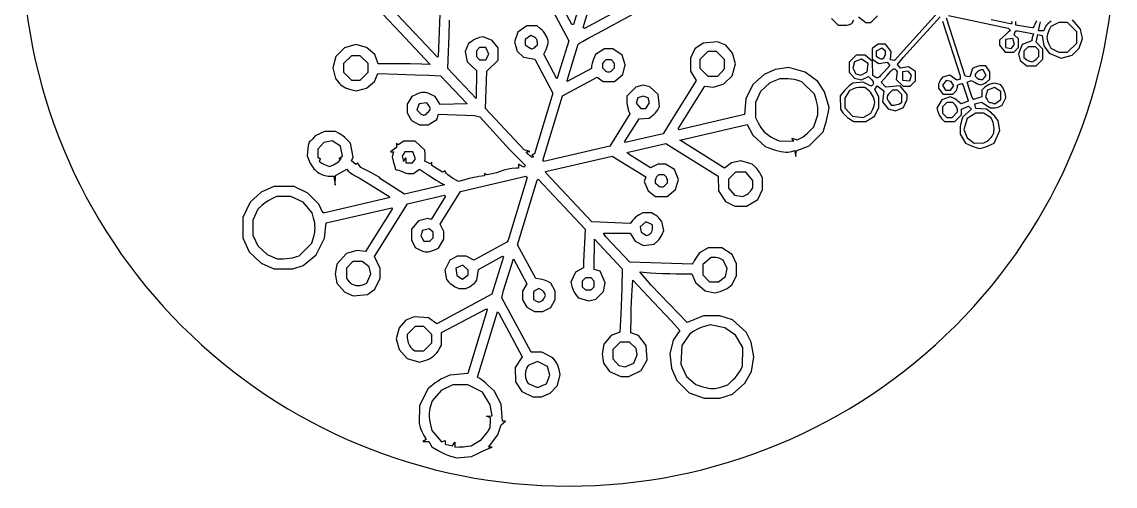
# Model space of a CAD drawing. Extents: x 0.12 to 3.38, y 0.25 to 4.33.
# Drawn here: x 0.125 to 3.375, y 0.254 to 1.636 of the extents above; entities that cross this region are included whole.
import ezdxf

# ---------------------------------------------------------------- set-up
doc = ezdxf.new("R2010")
doc.units = 0
doc.layers.add('LAYER_1', color=18, linetype='CONTINUOUS')

msp = doc.modelspace()

# ---------------------------------------------------------------- linework, layer by layer
at = {"layer": 'LAYER_1'}
msp.add_lwpolyline([(1.75, 3.5043, 0.414214), (0.125, 1.8793, 0.414214), (1.75, 0.2543, 0.414214), (3.375, 1.8793, 0.414214)], format="xyb", close=True, dxfattribs=at)
for points in [[(1.8199, 1.8109), (1.7647, 1.6276), (1.7597, 1.6276), (1.6894, 1.7596)], [(1.9282, 1.686), (1.7972, 1.6155), (1.7939, 1.6188), (1.8433, 1.7827)], [(1.6636, 1.7435), (1.7505, 1.5794), (1.7168, 1.4684), (1.7153, 1.4665), (1.6766, 1.5399), (1.6832, 1.5536), (1.6858, 1.5596), (1.6878, 1.5658), (1.6893, 1.5713), (1.6898, 1.5755), (1.6893, 1.5802), (1.688, 1.5854), (1.6859, 1.5907), (1.6831, 1.5961), (1.6797, 1.6015), (1.6759, 1.6065), (1.6717, 1.6111), (1.6672, 1.6151), (1.6565, 1.6235), (1.6265, 1.6235), (1.5991, 1.6051), (1.5895, 1.5759), (1.5971, 1.5484), (1.616, 1.5307), (1.6499, 1.5248), (1.7031, 1.4239), (1.6485, 1.2429), (1.6414, 1.2402), (1.6459, 1.2328), (1.6423, 1.2328), (1.6403, 1.2334), (1.6376, 1.2352), (1.6345, 1.2377), (1.6314, 1.2408), (1.6241, 1.2489), (1.6354, 1.2497), (1.6187, 1.2549), (1.5035, 1.378), (1.5071, 1.4886), (1.5407, 1.5219), (1.5407, 1.558), (1.5233, 1.5802), (1.4963, 1.5914), (1.4853, 1.5888), (1.4802, 1.5872), (1.4744, 1.5847), (1.4687, 1.5818), (1.4637, 1.5787), (1.4532, 1.5714), (1.4431, 1.5471), (1.4488, 1.5171), (1.4763, 1.4911), (1.4759, 1.408), (1.3912, 1.4966), (1.3934, 1.547), (1.3953, 1.5952), (1.3965, 1.6403)], [(1.1989, 1.6576), (1.2488, 1.6054), (1.3387, 1.5087), (1.3128, 1.5097), (1.2794, 1.5105), (1.2354, 1.5107), (1.1838, 1.5107), (1.1738, 1.5385), (1.1496, 1.5589), (1.1178, 1.5684), (1.0839, 1.5583), (1.0581, 1.5324), (1.049, 1.4987), (1.0574, 1.4675), (1.0657, 1.4569), (1.0695, 1.4524), (1.0734, 1.4486), (1.0776, 1.4452), (1.0821, 1.4423), (1.087, 1.4397), (1.0926, 1.4375), (1.0987, 1.4355), (1.1056, 1.4337), (1.1198, 1.4305), (1.1496, 1.4384), (1.1731, 1.4582), (1.1831, 1.4823), (1.2421, 1.4803), (1.2938, 1.4784), (1.3353, 1.4767), (1.3695, 1.4751), (1.4485, 1.3919), (1.3681, 1.3896), (1.3538, 1.4139), (1.3409, 1.42), (1.335, 1.4226), (1.3295, 1.4244), (1.3243, 1.4255), (1.3192, 1.4258), (1.3141, 1.4255), (1.3088, 1.4244), (1.3033, 1.4226), (1.2974, 1.42), (1.2846, 1.4139), (1.2708, 1.3907), (1.2708, 1.3653), (1.2831, 1.3417), (1.3067, 1.3295), (1.3333, 1.3295), (1.3587, 1.345), (1.3637, 1.3608), (1.4702, 1.3572), (1.4863, 1.3532), (1.575, 1.2558), (1.6224, 1.2084), (1.6169, 1.2029), (1.6012, 1.2127), (1.6012, 1.2006), (1.5941, 1.2001), (1.5811, 1.199), (1.5702, 1.1974), (1.5615, 1.1954), (1.5579, 1.1943), (1.5549, 1.193), (1.5502, 1.1912), (1.5435, 1.189), (1.5356, 1.1867), (1.5274, 1.1847), (1.5081, 1.1802), (1.5004, 1.1849), (1.5004, 1.1772), (1.4833, 1.1752), (1.475, 1.1739), (1.4649, 1.1719), (1.4543, 1.1694), (1.4446, 1.1668), (1.423, 1.1605), (1.405, 1.171), (1.3978, 1.1756), (1.3916, 1.1801), (1.3871, 1.1841), (1.3856, 1.1857), (1.3849, 1.187), (1.3828, 1.1925), (1.3759, 1.1882), (1.3433, 1.2087), (1.3433, 1.218), (1.3383, 1.2129), (1.3229, 1.2211), (1.3235, 1.226), (1.3238, 1.2328), (1.3237, 1.2424), (1.3232, 1.254), (1.2944, 1.2811), (1.2605, 1.2811), (1.2437, 1.2693), (1.2386, 1.2744), (1.2386, 1.2614), (1.2207, 1.2489), (1.2298, 1.2489), (1.2259, 1.234), (1.2302, 1.2173), (1.2333, 1.2049), (1.2346, 1.1986), (1.2351, 1.1977), (1.2367, 1.1967), (1.239, 1.1958), (1.2418, 1.1951), (1.2453, 1.1942), (1.2494, 1.1928), (1.2537, 1.191), (1.2576, 1.1891), (1.2619, 1.1873), (1.2671, 1.1858), (1.2726, 1.1848), (1.2777, 1.1845), (1.2892, 1.1845), (1.307, 1.1969), (1.3342, 1.1792), (1.3564, 1.1651), (1.3654, 1.1597), (1.3715, 1.1562), (1.3815, 1.1509), (1.2629, 1.1233), (1.1908, 1.1687), (1.1895, 1.1715), (1.1887, 1.1724), (1.1869, 1.1738), (1.1805, 1.1777), (1.1714, 1.1828), (1.1606, 1.1885), (1.133, 1.2026), (1.1231, 1.2166), (1.1179, 1.2115), (1.1053, 1.222), (1.1095, 1.2329), (1.1015, 1.2748), (1.0905, 1.2864), (1.0854, 1.2913), (1.0795, 1.2962), (1.0737, 1.3005), (1.0686, 1.3036), (1.0577, 1.3093), (1.0243, 1.3093), (0.9967, 1.2962), (0.9893, 1.2868), (0.9862, 1.2833), (0.9835, 1.2807), (0.9812, 1.2793), (0.9804, 1.2792), (0.9799, 1.2794), (0.9794, 1.2793), (0.9789, 1.2784), (0.9777, 1.2742), (0.9765, 1.2675), (0.9753, 1.259), (0.9727, 1.2368), (0.9789, 1.2217), (0.9813, 1.2166), (0.9839, 1.2118), (0.9867, 1.2072), (0.9898, 1.2029), (0.9931, 1.1988), (0.9967, 1.1951), (1.0004, 1.1917), (1.0043, 1.1886), (1.0084, 1.1858), (1.0127, 1.1834), (1.0171, 1.1813), (1.0216, 1.1795), (1.0263, 1.1782), (1.031, 1.1772), (1.0359, 1.1766), (1.0408, 1.1764), (1.0528, 1.1764), (1.056, 1.1502), (1.0574, 1.1784), (1.0914, 1.1969), (1.0955, 1.1917), (1.0982, 1.1891), (1.1026, 1.1858), (1.1079, 1.1822), (1.1137, 1.1788), (1.1278, 1.1712), (1.2187, 1.1149), (1.2162, 1.1123), (1.0261, 1.0676), (1.0226, 1.0676), (1.0217, 1.0679), (1.0207, 1.0686), (1.0184, 1.0714), (1.0158, 1.0755), (1.0133, 1.0805), (1.0076, 1.0934), (0.9747, 1.1262), (0.9345, 1.1457), (0.874, 1.1458), (0.8368, 1.129), (0.8038, 1.0991), (0.7814, 1.0535), (0.7816, 0.9931), (0.8004, 0.951), (0.8364, 0.9179), (0.874, 0.901), (0.9304, 0.9006), (0.9608, 0.9112), (1, 0.9422), (1.0248, 0.9917), (1.03, 1.0377), (1.2245, 1.0828), (1.2268, 1.0807), (1.147, 0.9528), (1.1211, 0.955), (1.0904, 0.9467), (1.0618, 0.915), (1.0564, 0.8864), (1.0618, 0.858), (1.0855, 0.831), (1.1097, 0.8209), (1.1526, 0.8245), (1.174, 0.84), (1.1903, 0.8728), (1.1903, 0.9023), (1.1733, 0.9373), (1.271, 1.0938), (1.3813, 1.1196), (1.3843, 1.1166), (1.3419, 1.0472), (1.3319, 1.051), (1.3036, 1.0432), (1.2829, 1.0187), (1.2829, 0.9867), (1.2946, 0.964), (1.3085, 0.9574), (1.3144, 0.9547), (1.3196, 0.9528), (1.3243, 0.9516), (1.3287, 0.9512), (1.3332, 0.9515), (1.3379, 0.9525), (1.3433, 0.9542), (1.3494, 0.9566), (1.3633, 0.9624), (1.3796, 0.9891), (1.3796, 1.0116), (1.3685, 1.0334), (1.429, 1.1309), (1.6229, 1.1761), (1.6268, 1.1722), (1.5711, 0.9866), (1.5669, 0.9802), (1.4688, 0.9268), (1.4461, 0.9387), (1.4195, 0.9387), (1.3968, 0.927), (1.3827, 0.8974), (1.3873, 0.8692), (1.3945, 0.8613), (1.3982, 0.8577), (1.4028, 0.854), (1.4078, 0.8505), (1.4126, 0.8477), (1.4235, 0.842), (1.4444, 0.842), (1.4556, 0.8478), (1.4604, 0.8506), (1.4651, 0.8539), (1.4693, 0.8572), (1.4723, 0.8603), (1.4778, 0.8669), (1.4823, 0.8993), (1.554, 0.9388), (1.5563, 0.9366), (1.5223, 0.8254), (1.3583, 0.7376), (1.334, 0.7549), (1.291, 0.7584), (1.2666, 0.7484), (1.2469, 0.7249), (1.2373, 0.693), (1.247, 0.6606), (1.2707, 0.6337), (1.3075, 0.6234), (1.3228, 0.628), (1.3299, 0.6304), (1.3366, 0.6335), (1.3429, 0.637), (1.3486, 0.6411), (1.3539, 0.6456), (1.3585, 0.6506), (1.3626, 0.6559), (1.366, 0.6617), (1.3723, 0.6739), (1.3722, 0.7111), (1.5058, 0.7816), (1.5082, 0.7792), (1.4512, 0.5894), (1.3968, 0.5848), (1.379, 0.5764), (1.3709, 0.5722), (1.3621, 0.5669), (1.3536, 0.5613), (1.3464, 0.5559), (1.3316, 0.5437), (1.307, 0.4936), (1.3058, 0.4412), (1.3091, 0.4291), (1.311, 0.4235), (1.3136, 0.4171), (1.3166, 0.4107), (1.3197, 0.4051), (1.327, 0.3932), (1.3172, 0.387), (1.335, 0.3868), (1.3435, 0.371), (1.3623, 0.36), (1.371, 0.3553), (1.3809, 0.3507), (1.3908, 0.3467), (1.3995, 0.3438), (1.4179, 0.3386), (1.4615, 0.3428), (1.48, 0.3517), (1.4966, 0.3594), (1.5105, 0.3654), (1.5226, 0.3703), (1.5126, 0.3707), (1.54, 0.4066), (1.5497, 0.4372), (1.5624, 0.4473), (1.5539, 0.4473), (1.5499, 0.4978), (1.5294, 0.5382), (1.5116, 0.5542), (1.5042, 0.5607), (1.497, 0.5667), (1.4908, 0.5714), (1.4866, 0.5743), (1.4794, 0.5784), (1.5385, 0.7732), (1.5425, 0.7691), (1.612, 0.6386), (1.5914, 0.6074), (1.592, 0.5642), (1.6112, 0.5358), (1.644, 0.5198), (1.6699, 0.5198), (1.6958, 0.5309), (1.7173, 0.554), (1.7257, 0.5862), (1.7224, 0.6009), (1.7205, 0.6074), (1.7178, 0.6143), (1.7147, 0.6208), (1.7114, 0.626), (1.7039, 0.6365), (1.6711, 0.6527), (1.6394, 0.6527), (1.5521, 0.8146), (1.5572, 0.836), (1.5864, 0.9307), (1.6261, 0.8566), (1.6132, 0.8348), (1.6132, 0.809), (1.6264, 0.7867), (1.6487, 0.7736), (1.6741, 0.7736), (1.6977, 0.7858), (1.7099, 0.8094), (1.7099, 0.8344), (1.6977, 0.8579), (1.6887, 0.8628), (1.6841, 0.8649), (1.6784, 0.8669), (1.6721, 0.8687), (1.6661, 0.87), (1.6525, 0.8723), (1.5985, 0.9723), (1.657, 1.1651), (1.6596, 1.1674), (1.7997, 1.0185), (1.7972, 0.9776), (1.7954, 0.944), (1.7946, 0.9205), (1.7945, 0.9042), (1.7713, 0.8905), (1.7574, 0.8613), (1.7598, 0.8493), (1.7614, 0.8437), (1.764, 0.8374), (1.7671, 0.8312), (1.7705, 0.8257), (1.7788, 0.8141), (1.8103, 0.8056), (1.8311, 0.8108), (1.8538, 0.8335), (1.8589, 0.8591), (1.8437, 0.8936), (1.8267, 0.899), (1.8268, 0.9891), (1.9092, 0.9012), (1.9081, 0.8424), (1.9075, 0.8168), (1.9067, 0.7905), (1.9057, 0.7666), (1.9047, 0.7482), (1.9022, 0.7128), (1.8767, 0.7022), (1.8553, 0.6766), (1.8499, 0.6482), (1.8544, 0.6204), (1.8723, 0.5954), (1.9053, 0.5804), (1.9298, 0.5802), (1.9657, 0.5983), (1.9842, 0.6306), (1.9812, 0.6723), (1.9583, 0.7023), (1.9355, 0.7109), (1.936, 0.7593), (1.9364, 0.7805), (1.9371, 0.8022), (1.938, 0.822), (1.939, 0.8373), (1.9415, 0.8667), (1.9861, 0.8191), (2.0557, 0.7447), (2.0808, 0.7179), (2.0612, 0.6891), (2.0513, 0.6477), (2.0557, 0.605), (2.0719, 0.5684), (2.109, 0.5324), (2.1533, 0.5158), (2.1999, 0.5158), (2.2372, 0.5284), (2.274, 0.5609), (2.2944, 0.5957), (2.3013, 0.6386), (2.2933, 0.6827), (2.2783, 0.712), (2.2376, 0.7487), (2.1999, 0.7615), (2.151, 0.7613), (2.1027, 0.741), (1.9956, 0.8521), (1.9618, 0.8917), (1.9936, 0.889), (2.0095, 0.888), (2.0294, 0.8871), (2.0508, 0.8866), (2.071, 0.8864), (2.1167, 0.8864), (2.1277, 0.86), (2.1561, 0.8351), (2.1851, 0.8296), (2.2008, 0.8338), (2.2077, 0.8361), (2.2148, 0.8391), (2.2214, 0.8426), (2.2265, 0.846), (2.2366, 0.8539), (2.2497, 0.8815), (2.2497, 0.9154), (2.2364, 0.9435), (2.2063, 0.9634), (2.1652, 0.9637), (2.139, 0.9484), (2.1302, 0.9353), (2.1236, 0.925), (2.1213, 0.9211), (2.1201, 0.9187), (2.1188, 0.9151), (1.9319, 0.9211), (1.861, 0.9962), (1.8545, 1.0072), (1.9338, 1.0072), (1.9481, 0.983), (1.9731, 0.9701), (2.0048, 0.9743), (2.0141, 0.9831), (2.0181, 0.9874), (2.0221, 0.9927), (2.0257, 0.9983), (2.0283, 1.0035), (2.0331, 1.0151), (2.0279, 1.0414), (2.0208, 1.0499), (2.0174, 1.0536), (2.0133, 1.0573), (2.009, 1.0606), (2.0051, 1.063), (1.9965, 1.0676), (1.9714, 1.0676), (1.9599, 1.0617), (1.9548, 1.0586), (1.9496, 1.0546), (1.9448, 1.0501), (1.941, 1.0457), (1.9335, 1.0356), (1.8195, 1.0406), (1.6837, 1.1855), (1.6818, 1.1905), (1.8797, 1.2365), (1.9798, 1.1746), (1.9754, 1.1609), (1.9869, 1.1334), (2.0091, 1.116), (2.0436, 1.116), (2.0683, 1.1367), (2.0773, 1.1667), (2.0649, 1.1964), (2.0382, 1.2126), (2.0157, 1.2127), (1.9938, 1.2014), (1.9299, 1.2408), (1.9234, 1.2473), (2.039, 1.2734), (2.1951, 1.1768), (2.1958, 1.1327), (2.2168, 1.1011), (2.2449, 1.0878), (2.2792, 1.0878), (2.3131, 1.1076), (2.3269, 1.1367), (2.3269, 1.1715), (2.3209, 1.183), (2.3178, 1.1882), (2.3139, 1.1937), (2.3096, 1.1989), (2.3055, 1.2032), (2.296, 1.2119), (2.2626, 1.2218), (2.2344, 1.2165), (2.2138, 1.2003), (2.0825, 1.2822), (2.0807, 1.2837), (2.2638, 1.3261), (2.2814, 1.3302), (2.2977, 1.2982), (2.3351, 1.2653), (2.3566, 1.2572), (2.3653, 1.2542), (2.3736, 1.2518), (2.3815, 1.25), (2.3889, 1.2489), (2.3959, 1.2483), (2.4023, 1.2484), (2.4082, 1.2491), (2.4136, 1.2504), (2.4223, 1.2533), (2.4259, 1.2348), (2.427, 1.2518), (2.4652, 1.2664), (2.5067, 1.3089), (2.513, 1.3282), (2.5157, 1.3371), (2.5183, 1.3468), (2.5204, 1.3562), (2.5219, 1.3642), (2.5245, 1.3808), (2.511, 1.4271), (2.4913, 1.4584), (2.4531, 1.4861), (2.4053, 1.4995), (2.3645, 1.4941), (2.3313, 1.4794), (2.2983, 1.4496), (2.2772, 1.4065), (2.2729, 1.3597), (2.0785, 1.3142), (2.0756, 1.317), (2.1556, 1.4443), (2.1815, 1.4417), (2.2114, 1.4513), (2.2368, 1.4753), (2.2468, 1.5111), (2.2374, 1.5426), (2.2176, 1.5661), (2.1933, 1.5762), (2.1503, 1.5726), (2.1258, 1.5552), (2.1127, 1.5277), (2.1128, 1.4886), (2.1293, 1.4614), (2.1055, 1.4226), (2.0564, 1.3433), (2.0311, 1.3027), (1.9181, 1.2771), (1.9163, 1.2791), (1.9598, 1.3474), (1.9895, 1.3493), (1.9998, 1.3569), (2.0042, 1.3606), (2.0085, 1.3651), (2.0124, 1.3698), (2.0152, 1.3742), (2.0204, 1.3839), (2.0169, 1.4198), (1.992, 1.4421), (1.9718, 1.4472), (1.9503, 1.4418), (1.9234, 1.4149), (1.9234, 1.401), (1.9238, 1.3946), (1.9247, 1.3874), (1.9261, 1.3804), (1.9278, 1.3744), (1.9322, 1.3617), (1.8731, 1.2661), (1.6768, 1.2203), (1.6741, 1.2229), (1.7324, 1.4153), (1.7562, 1.4282), (1.8349, 1.4708), (1.8527, 1.4584), (1.8865, 1.4584), (1.9111, 1.479), (1.9189, 1.5074), (1.9093, 1.5366), (1.8819, 1.5551), (1.8569, 1.555), (1.8303, 1.5388), (1.8245, 1.5249), (1.8222, 1.5189), (1.8204, 1.513), (1.8191, 1.5077), (1.8187, 1.5038), (1.8187, 1.4965), (1.7462, 1.4578), (1.7462, 1.461), (1.7785, 1.5689), (1.7815, 1.5715), (1.7847, 1.5736), (1.7913, 1.5775), (1.8106, 1.5882), (1.8368, 1.6023), (1.9433, 1.6597)], [(1.3682, 1.6822), (1.3625, 1.5329), (1.3607, 1.5307), (1.2406, 1.658)], [(2.8466, 1.6624), (2.7189, 1.5206), (2.7068, 1.523), (2.7092, 1.5475), (2.6921, 1.5691), (2.6704, 1.5691), (2.6524, 1.5566), (2.6524, 1.525), (2.6726, 1.5118), (2.6969, 1.5154), (2.7048, 1.5058), (2.6884, 1.4871), (2.6779, 1.4756), (2.6743, 1.4721), (2.6713, 1.4701), (2.67, 1.4695), (2.6688, 1.4692), (2.6676, 1.4692), (2.6664, 1.4694), (2.6638, 1.4704), (2.6607, 1.4722), (2.6549, 1.4759), (2.654, 1.5179), (2.6319, 1.5369), (2.6052, 1.5369), (2.584, 1.5157), (2.584, 1.4861), (2.6003, 1.4685), (2.6208, 1.4634), (2.6414, 1.4728), (2.6489, 1.4659), (2.6517, 1.4632), (2.6538, 1.4603), (2.6553, 1.4576), (2.6561, 1.4549), (2.6563, 1.4524), (2.6559, 1.4501), (2.6548, 1.4481), (2.6529, 1.4466), (2.6494, 1.4444), (2.6263, 1.4559), (2.5949, 1.453), (2.5846, 1.4454), (2.58, 1.4415), (2.575, 1.4367), (2.5701, 1.4315), (2.5661, 1.4266), (2.5578, 1.4154), (2.559, 1.3756), (2.5657, 1.3654), (2.5693, 1.3608), (2.5741, 1.3559), (2.5797, 1.3512), (2.5852, 1.3474), (2.5981, 1.3396), (2.6343, 1.3396), (2.6601, 1.3553), (2.6726, 1.3794), (2.6726, 1.4124), (2.6611, 1.4347), (2.6677, 1.4453), (2.6875, 1.4303), (2.6839, 1.3979), (2.7007, 1.3767), (2.7222, 1.3713), (2.7455, 1.3809), (2.7513, 1.3923), (2.7536, 1.3973), (2.7555, 1.4026), (2.7567, 1.4075), (2.7572, 1.4115), (2.7572, 1.4195), (2.7355, 1.4452), (2.6934, 1.4409), (2.6798, 1.4559), (2.6973, 1.4763), (2.7036, 1.4835), (2.7086, 1.4889), (2.7126, 1.4927), (2.7156, 1.495), (2.7169, 1.4956), (2.718, 1.4959), (2.7191, 1.4959), (2.72, 1.4956), (2.7218, 1.4941), (2.7236, 1.4916), (2.7267, 1.4866), (2.7244, 1.4646), (2.7447, 1.4443), (2.7652, 1.4443), (2.7814, 1.4604), (2.7814, 1.4884), (2.7612, 1.5016), (2.7369, 1.498), (2.7282, 1.5085), (2.7445, 1.5292), (2.8551, 1.6506)], [(2.5316, 1.6453), (2.5514, 1.6255), (2.5653, 1.6255), (2.5713, 1.6257), (2.5771, 1.6263), (2.5822, 1.6271), (2.5858, 1.628), (2.5923, 1.6305), (2.5982, 1.6419)], [(2.6122, 1.6503), (2.6334, 1.6336), (2.6488, 1.6336), (2.6686, 1.6534)], [(2.8621, 1.638), (2.9143, 1.4755), (2.9143, 1.4651), (2.9042, 1.4617), (2.8834, 1.477), (2.8617, 1.4715), (2.8558, 1.463), (2.8535, 1.4591), (2.8516, 1.4546), (2.8503, 1.4502), (2.8498, 1.4463), (2.8498, 1.438), (2.8624, 1.4201), (2.8929, 1.4201), (2.8996, 1.4275), (2.9022, 1.4308), (2.9043, 1.4345), (2.9057, 1.4381), (2.9062, 1.4411), (2.9062, 1.4474), (2.9126, 1.4499), (2.9175, 1.4516), (2.9203, 1.4523), (2.9209, 1.4519), (2.9217, 1.4504), (2.9244, 1.4432), (2.9367, 1.4049), (2.9383, 1.3997), (2.9171, 1.3916), (2.9086, 1.3992), (2.9048, 1.4024), (2.9004, 1.4054), (2.8962, 1.4079), (2.8925, 1.4095), (2.8849, 1.4122), (2.8596, 1.4039), (2.8451, 1.3793), (2.8477, 1.3685), (2.8495, 1.3636), (2.8521, 1.3582), (2.8554, 1.353), (2.8589, 1.3486), (2.8674, 1.3395), (2.8985, 1.3395), (2.9183, 1.3593), (2.9183, 1.3759), (2.9387, 1.3852), (2.9478, 1.3761), (2.9225, 1.3526), (2.9184, 1.3417), (2.9168, 1.3364), (2.9155, 1.3298), (2.9146, 1.3227), (2.9143, 1.3161), (2.9143, 1.3013), (2.9306, 1.2746), (2.9476, 1.2669), (2.9549, 1.2639), (2.962, 1.2614), (2.9682, 1.2597), (2.9727, 1.2591), (2.9772, 1.2598), (2.9835, 1.2614), (2.9907, 1.2639), (2.998, 1.267), (3.0153, 1.2748), (3.032, 1.3124), (3.0273, 1.3413), (3.0199, 1.3513), (3.0162, 1.3557), (3.0118, 1.3604), (3.0071, 1.3648), (3.0027, 1.3684), (2.9928, 1.3756), (2.9607, 1.378), (2.9581, 1.3916), (2.9776, 1.3965), (3.0049, 1.3798), (3.0143, 1.3798), (3.0185, 1.3801), (3.0231, 1.381), (3.0276, 1.3823), (3.0313, 1.384), (3.0391, 1.3881), (3.0497, 1.41), (3.049, 1.4189), (3.0482, 1.4232), (3.0466, 1.4282), (3.0443, 1.4334), (3.0417, 1.438), (3.035, 1.4482), (3.015, 1.4532), (3.0048, 1.4506), (3.0002, 1.449), (2.9953, 1.4465), (2.9906, 1.4434), (2.9867, 1.4401), (2.9787, 1.4322), (2.9787, 1.4128), (2.966, 1.4084), (2.9568, 1.4055), (2.9538, 1.4049), (2.9525, 1.405), (2.9494, 1.4131), (2.9433, 1.4314), (2.9348, 1.4567), (2.9474, 1.4616), (2.9587, 1.4549), (2.9638, 1.4521), (2.9683, 1.4501), (2.9724, 1.449), (2.9762, 1.4487), (2.9799, 1.4494), (2.9837, 1.4509), (2.9878, 1.4533), (2.9923, 1.4566), (3.0029, 1.465), (3.0029, 1.4868), (2.9904, 1.5047), (2.9782, 1.5047), (2.973, 1.5044), (2.9675, 1.5035), (2.9626, 1.5023), (2.9588, 1.5007), (2.9514, 1.4968), (2.9427, 1.4718), (2.9292, 1.4745), (2.874, 1.6468)], [(2.88, 1.6546), (3.0573, 1.6167), (3.064, 1.6104), (3.0572, 1.6049), (3.0496, 1.5984), (3.0408, 1.5905), (3.0311, 1.5816), (3.0311, 1.5662), (3.0478, 1.545), (3.0742, 1.545), (3.0875, 1.5597), (3.0875, 1.5847), (3.0748, 1.5973), (3.0771, 1.6034), (3.078, 1.6057), (3.0789, 1.6075), (3.0794, 1.6081), (3.0801, 1.6085), (3.0822, 1.6089), (3.0856, 1.6088), (3.0907, 1.608), (3.1079, 1.6048), (3.1322, 1.6002), (3.13, 1.5944), (3.1284, 1.5889), (3.128, 1.5861), (3.1278, 1.5837), (3.1278, 1.5788), (3.0988, 1.5683), (3.0874, 1.5409), (3.0924, 1.5207), (3.1128, 1.5047), (3.1402, 1.5047), (3.16, 1.5245), (3.16, 1.5546), (3.1405, 1.5752), (3.1449, 1.5977), (3.1579, 1.5952), (3.1629, 1.5646), (3.179, 1.543), (3.2147, 1.5281), (3.2476, 1.5369), (3.2684, 1.5578), (3.2776, 1.5858), (3.2724, 1.6136), (3.2479, 1.6415)], [(3.067, 1.6376), (3.0676, 1.6345), (3.0676, 1.6319), (3.0674, 1.6309), (3.0671, 1.6302), (3.0665, 1.6297), (3.0658, 1.6296), (3.0643, 1.6296), (3.0064, 1.6419)], [(3.1408, 1.6383), (3.1363, 1.6279), (3.1344, 1.6238), (3.1325, 1.6205), (3.1309, 1.6183), (3.1303, 1.6177), (3.1298, 1.6175), (3.1213, 1.6187), (3.1036, 1.6217), (3.0794, 1.6259), (3.0794, 1.6368)], [(3.185, 1.6374), (3.1796, 1.6337), (3.1748, 1.6298), (3.1709, 1.6257), (3.1679, 1.6215), (3.1668, 1.6194), (3.166, 1.6174), (3.1635, 1.6094), (3.1473, 1.6094), (3.1501, 1.6225), (3.1522, 1.6318), (3.1534, 1.6358)]]:
    msp.add_lwpolyline(points, dxfattribs=at)
for points in [[(3.2333, 1.545), (3.2607, 1.5724), (3.2607, 1.6062), (3.2333, 1.6336), (3.208, 1.6336), (3.1843, 1.6214), (3.1782, 1.6095), (3.1757, 1.6041), (3.1739, 1.599), (3.1728, 1.5941), (3.1724, 1.5893), (3.1728, 1.5845), (3.1739, 1.5795), (3.1757, 1.5744), (3.1782, 1.569), (3.1843, 1.5572), (3.208, 1.545)], [(1.6512, 1.5614), (1.6575, 1.5677), (1.6575, 1.5745), (1.6573, 1.5776), (1.6566, 1.5805), (1.6556, 1.5832), (1.6543, 1.5855), (1.6525, 1.5876), (1.6503, 1.5895), (1.6478, 1.591), (1.6449, 1.5923), (1.6383, 1.5947), (1.6213, 1.5828), (1.6213, 1.5676), (1.6302, 1.5613), (1.634, 1.5588), (1.6371, 1.5569), (1.6397, 1.5558), (1.642, 1.5555), (1.6441, 1.5559), (1.6462, 1.557), (1.6485, 1.5588)], [(3.0661, 1.5567), (3.0761, 1.5687), (3.0707, 1.5857), (3.0492, 1.5832), (3.0492, 1.5591)], [(3.1399, 1.5248), (3.1479, 1.5329), (3.1479, 1.5514), (3.1383, 1.5611), (3.1163, 1.5611), (3.1036, 1.5484), (3.1036, 1.5293), (3.1126, 1.523), (3.1167, 1.5203), (3.1205, 1.5185), (3.1239, 1.5174), (3.127, 1.5172), (3.1301, 1.5178), (3.1332, 1.5193), (3.1364, 1.5216)], [(1.1305, 1.4624), (1.154, 1.486), (1.154, 1.5114), (1.1305, 1.5349), (1.1051, 1.5349), (1.0815, 1.5114), (1.0815, 1.486), (1.1051, 1.4624)], [(1.5042, 1.5228), (1.5134, 1.54), (1.5046, 1.5591), (1.4859, 1.5591), (1.4763, 1.5494), (1.4763, 1.5325), (1.4859, 1.5228)], [(2.1937, 1.4745), (2.2135, 1.4958), (2.2135, 1.5235), (2.1899, 1.547), (2.1645, 1.547), (2.1409, 1.5235), (2.1409, 1.498), (2.1645, 1.4745)], [(2.6879, 1.5297), (2.6898, 1.5321), (2.6913, 1.5351), (2.6924, 1.5382), (2.6927, 1.5412), (2.6927, 1.548), (2.6812, 1.5576), (2.6645, 1.5487), (2.6645, 1.5332), (2.6723, 1.529), (2.678, 1.5261), (2.68, 1.5254), (2.6816, 1.5252), (2.683, 1.5255), (2.6844, 1.5263)], [(1.8808, 1.4929), (1.8872, 1.4992), (1.8872, 1.5062), (1.8868, 1.5093), (1.8857, 1.5125), (1.8842, 1.5156), (1.8823, 1.518), (1.8775, 1.5228), (1.8606, 1.5228), (1.8557, 1.518), (1.8539, 1.5156), (1.8523, 1.5125), (1.8513, 1.5093), (1.8509, 1.5062), (1.8509, 1.4992), (1.8572, 1.4929), (1.8602, 1.4903), (1.8632, 1.4884), (1.8661, 1.4873), (1.869, 1.4869), (1.872, 1.4873), (1.8749, 1.4884), (1.8778, 1.4903)], [(2.6195, 1.4774), (2.6383, 1.4867), (2.6408, 1.5122), (2.6213, 1.525), (2.6003, 1.5171), (2.5954, 1.4974), (2.6039, 1.4815)], [(2.4194, 1.2811), (2.4139, 1.2901), (2.4306, 1.2847), (2.4419, 1.2907), (2.4473, 1.294), (2.4536, 1.2988), (2.4602, 1.3043), (2.4661, 1.31), (2.479, 1.3235), (2.4914, 1.3587), (2.4914, 1.3728), (2.491, 1.3796), (2.49, 1.3877), (2.4884, 1.396), (2.4865, 1.4035), (2.4816, 1.4201), (2.4441, 1.4577), (2.4285, 1.462), (2.4211, 1.4637), (2.4124, 1.4651), (2.4035, 1.4661), (2.3956, 1.4664), (2.3784, 1.4664), (2.3484, 1.4539), (2.3212, 1.4282), (2.3063, 1.3959), (2.3063, 1.3516), (2.3137, 1.3355), (2.3175, 1.328), (2.3221, 1.3209), (2.3272, 1.3142), (2.3329, 1.3079), (2.3391, 1.3022), (2.3458, 1.2971), (2.353, 1.2926), (2.3605, 1.2887), (2.3766, 1.2813)], [(2.7645, 1.4599), (2.7699, 1.4769), (2.7599, 1.489), (2.7431, 1.4866), (2.7431, 1.4624)], [(2.9818, 1.4644), (2.9914, 1.476), (2.9825, 1.4926), (2.9769, 1.4926), (2.9744, 1.4921), (2.9715, 1.4909), (2.9685, 1.489), (2.9655, 1.4867), (2.9628, 1.4841), (2.9606, 1.4816), (2.9591, 1.4791), (2.9587, 1.478), (2.9586, 1.477), (2.959, 1.4749), (2.9602, 1.4728), (2.962, 1.4707), (2.9642, 1.4687), (2.9668, 1.467), (2.9695, 1.4656), (2.9723, 1.4647), (2.975, 1.4644)], [(2.6263, 1.3515), (2.6483, 1.3639), (2.6544, 1.3757), (2.6568, 1.3809), (2.6587, 1.3865), (2.66, 1.3917), (2.6605, 1.3959), (2.66, 1.4006), (2.6587, 1.4058), (2.6567, 1.4112), (2.654, 1.4166), (2.6508, 1.4217), (2.6473, 1.4265), (2.6435, 1.4306), (2.6395, 1.4339), (2.6305, 1.4402), (2.6175, 1.4402), (2.6117, 1.4399), (2.6055, 1.4389), (2.5996, 1.4376), (2.5949, 1.4359), (2.5853, 1.4315), (2.5719, 1.4088), (2.5719, 1.3799), (2.594, 1.3551)], [(2.734, 1.3922), (2.7411, 1.3963), (2.7411, 1.4195), (2.7284, 1.4322), (2.7129, 1.4322), (2.7048, 1.4241), (2.7016, 1.4206), (2.6993, 1.4174), (2.6978, 1.4143), (2.6972, 1.4113), (2.6974, 1.4081), (2.6984, 1.4047), (2.7003, 1.401), (2.703, 1.3968), (2.7093, 1.3879), (2.7181, 1.388), (2.7221, 1.3884), (2.7264, 1.3893), (2.7306, 1.3906)], [(2.8851, 1.4322), (2.8957, 1.4449), (2.8872, 1.4584), (2.8725, 1.4612), (2.8622, 1.4472), (2.8703, 1.4322)], [(3.0171, 1.3918), (3.0351, 1.4044), (3.0351, 1.428), (3.0161, 1.4404), (2.9951, 1.4325), (2.9901, 1.4128), (2.9947, 1.4043), (2.9967, 1.4011), (2.9989, 1.3984), (3.001, 1.3966), (3.0019, 1.3961), (3.0027, 1.3959), (3.0068, 1.3953), (3.0117, 1.3938)], [(1.9794, 1.3778), (1.991, 1.3944), (1.987, 1.4098), (1.9718, 1.4146), (1.9561, 1.4096), (1.9509, 1.3933), (1.9649, 1.3778)], [(1.3313, 1.3657), (1.3344, 1.3691), (1.3369, 1.3724), (1.3387, 1.3751), (1.3393, 1.377), (1.3389, 1.3789), (1.3378, 1.3814), (1.3361, 1.3844), (1.3341, 1.3875), (1.3288, 1.3946), (1.3059, 1.3919), (1.2992, 1.3736), (1.3072, 1.3656), (1.3107, 1.3624), (1.3137, 1.36), (1.3165, 1.3586), (1.3179, 1.3583), (1.3192, 1.3582), (1.3205, 1.3583), (1.3218, 1.3586), (1.3246, 1.3601), (1.3277, 1.3624)], [(2.8901, 1.3516), (2.9062, 1.3677), (2.9062, 1.3745), (2.9057, 1.3776), (2.9043, 1.3814), (2.9022, 1.3852), (2.8996, 1.3886), (2.8929, 1.3959), (2.8746, 1.3959), (2.8619, 1.3833), (2.8619, 1.3643), (2.8746, 1.3516)], [(2.9848, 1.2754), (2.9944, 1.2807), (2.9986, 1.2835), (3.0028, 1.2873), (3.0065, 1.2915), (3.0094, 1.2957), (3.0147, 1.3053), (3.0149, 1.3182), (3.0146, 1.3239), (3.0137, 1.3301), (3.0123, 1.3359), (3.0106, 1.3407), (3.0063, 1.3503), (2.9835, 1.3637), (2.9606, 1.3637), (2.9349, 1.348), (2.9252, 1.3158), (2.9355, 1.2909), (2.9557, 1.2751)], [(1.0396, 1.2054), (1.0515, 1.2104), (1.0565, 1.2129), (1.0615, 1.2159), (1.0658, 1.2191), (1.0689, 1.2221), (1.0744, 1.2288), (1.0674, 1.2289), (1.0781, 1.2356), (1.0724, 1.2658), (1.0473, 1.2814), (1.0231, 1.2771), (1.005, 1.2565), (1.005, 1.2333), (1.0132, 1.2282), (1.0091, 1.2216), (1.0142, 1.2174), (1.017, 1.2154), (1.0208, 1.2132), (1.0251, 1.2111), (1.0294, 1.2093)], [(1.286, 1.2167), (1.2952, 1.2278), (1.2871, 1.2489), (1.2632, 1.2489), (1.2558, 1.2357), (1.2599, 1.22), (1.2667, 1.2308), (1.2668, 1.2167)], [(2.0379, 1.1505), (2.0443, 1.1568), (2.0443, 1.1638), (2.0439, 1.1669), (2.0428, 1.1701), (2.0413, 1.1732), (2.0394, 1.1756), (2.0346, 1.1804), (2.0177, 1.1804), (2.0128, 1.1756), (2.011, 1.1732), (2.0094, 1.1701), (2.0084, 1.1669), (2.008, 1.1638), (2.008, 1.1568), (2.0143, 1.1505), (2.0173, 1.1479), (2.0203, 1.146), (2.0232, 1.1449), (2.0261, 1.1445), (2.0291, 1.1449), (2.032, 1.146), (2.0349, 1.1479)], [(2.2678, 1.1162), (2.2765, 1.1198), (2.2803, 1.122), (2.2845, 1.1251), (2.2884, 1.1288), (2.2916, 1.1327), (2.298, 1.1419), (2.298, 1.1637), (2.2772, 1.1885), (2.2468, 1.1885), (2.2255, 1.1672), (2.2255, 1.1406), (2.2437, 1.12)], [(0.9359, 0.9353), (0.9494, 0.9392), (0.9871, 0.977), (0.992, 0.9936), (0.994, 1.0012), (0.9955, 1.0087), (0.9964, 1.0159), (0.9967, 1.0231), (0.9964, 1.0303), (0.9956, 1.0374), (0.9942, 1.0447), (0.9922, 1.0521), (0.9876, 1.0677), (0.9609, 1.0989), (0.9245, 1.116), (0.8821, 1.1158), (0.866, 1.1082), (0.8588, 1.1044), (0.8512, 1.0996), (0.8441, 1.0945), (0.8383, 1.0896), (0.8268, 1.0785), (0.8118, 1.0455), (0.8118, 1.0012), (0.8267, 0.9689), (0.8539, 0.9432), (0.8839, 0.9307), (0.9031, 0.931), (0.9117, 0.9315), (0.9207, 0.9324), (0.9291, 0.9337)], [(1.9818, 1.0001), (1.9879, 1.0022), (1.9904, 1.0034), (1.993, 1.0051), (1.9952, 1.0069), (1.9969, 1.0088), (1.998, 1.0113), (1.999, 1.0146), (1.9996, 1.0185), (1.9999, 1.0224), (2, 1.0316), (1.9798, 1.0407), (1.9633, 1.0258), (1.9657, 1.0101)], [(1.3377, 0.983), (1.3474, 0.9927), (1.3474, 1.0102), (1.3354, 1.0202), (1.3157, 1.0152), (1.3107, 0.9995), (1.3195, 0.983)], [(1.1411, 0.8543), (1.1503, 0.858), (1.1622, 0.8864), (1.1571, 0.9066), (1.1368, 0.9226), (1.1093, 0.9226), (1.0896, 0.9028), (1.0898, 0.8723), (1.0947, 0.8659), (1.0969, 0.8633), (1.0992, 0.8609), (1.1016, 0.8588), (1.1041, 0.857), (1.1068, 0.8554), (1.1095, 0.854), (1.1124, 0.8529), (1.1153, 0.852), (1.1184, 0.8514), (1.1215, 0.851), (1.1246, 0.8509), (1.1279, 0.8511), (1.1311, 0.8515), (1.1344, 0.8522), (1.1377, 0.8531)], [(1.4344, 0.8704), (1.4521, 0.8828), (1.4521, 0.8972), (1.436, 0.9118), (1.4153, 0.9024), (1.4179, 0.8812)], [(2.1963, 0.8622), (2.2169, 0.8784), (2.222, 0.9019), (2.2093, 0.9264), (2.2016, 0.9306), (2.1978, 0.9322), (2.1932, 0.9335), (2.1883, 0.9344), (2.1838, 0.9347), (2.1738, 0.9347), (2.149, 0.9138), (2.149, 0.8835), (2.1688, 0.8622)], [(1.8171, 0.838), (1.8267, 0.8477), (1.8267, 0.8646), (1.8171, 0.8743), (1.8001, 0.8743), (1.7905, 0.8646), (1.7905, 0.8477), (1.8001, 0.838)], [(1.6687, 0.8044), (1.671, 0.8058), (1.6734, 0.8081), (1.6758, 0.8109), (1.6777, 0.8139), (1.6817, 0.8213), (1.6792, 0.8278), (1.6777, 0.8306), (1.6752, 0.8335), (1.6723, 0.8362), (1.6692, 0.8383), (1.6616, 0.8423), (1.6455, 0.8337), (1.6455, 0.8101), (1.6533, 0.8059), (1.6591, 0.8031), (1.6612, 0.8023), (1.6623, 0.8021)], [(1.3198, 0.6567), (1.3433, 0.6803), (1.3433, 0.7057), (1.3198, 0.7293), (1.2944, 0.7293), (1.2708, 0.7057), (1.2708, 0.6951), (1.2711, 0.6904), (1.272, 0.6857), (1.2734, 0.681), (1.2753, 0.6765), (1.2776, 0.6723), (1.2802, 0.6683), (1.2833, 0.6649), (1.2866, 0.6619), (1.293, 0.657)], [(2.2057, 0.5502), (2.2241, 0.5559), (2.2389, 0.5702), (2.2452, 0.5768), (2.2514, 0.5842), (2.2568, 0.5914), (2.2607, 0.5975), (2.2676, 0.6104), (2.2678, 0.6668), (2.2462, 0.7036), (2.2148, 0.7254), (2.1712, 0.7343), (2.1546, 0.7298), (2.1472, 0.7273), (2.139, 0.7239), (2.1311, 0.72), (2.1246, 0.7161), (2.111, 0.707), (2.0868, 0.6725), (2.0837, 0.6168), (2.1012, 0.5806), (2.1287, 0.5564), (2.1497, 0.5502), (2.1583, 0.5477), (2.1656, 0.546), (2.172, 0.545), (2.178, 0.5446), (2.1839, 0.545), (2.1903, 0.546), (2.1974, 0.5478)], [(1.9187, 0.6097), (1.9438, 0.6202), (1.9544, 0.6453), (1.9508, 0.6642), (1.9313, 0.6825), (1.9031, 0.6825), (1.8815, 0.661), (1.8815, 0.6328), (1.8999, 0.6133)], [(1.672, 0.5537), (1.6844, 0.5591), (1.6949, 0.5845), (1.6876, 0.6104), (1.6582, 0.6249), (1.63, 0.6131), (1.6256, 0.605), (1.6238, 0.6008), (1.6225, 0.5962), (1.6217, 0.5913), (1.6215, 0.5862), (1.6217, 0.5812), (1.6225, 0.5763), (1.6238, 0.5717), (1.6256, 0.5675), (1.63, 0.5594), (1.6436, 0.5537), (1.6527, 0.5499), (1.6556, 0.549), (1.658, 0.5487), (1.6605, 0.549), (1.6633, 0.5499)], [(1.4494, 0.3728), (1.4607, 0.3743), (1.4918, 0.3929), (1.5042, 0.4086), (1.509, 0.4151), (1.5131, 0.4215), (1.5159, 0.4269), (1.5168, 0.4291), (1.5171, 0.4307), (1.5181, 0.4473), (1.5186, 0.4573), (1.5065, 0.4628), (1.5235, 0.4634), (1.5176, 0.4958), (1.4943, 0.5335), (1.4512, 0.556), (1.4063, 0.556), (1.3716, 0.5392), (1.3446, 0.5078), (1.34, 0.4922), (1.338, 0.4851), (1.3367, 0.4785), (1.3358, 0.4721), (1.3355, 0.4658), (1.3358, 0.4593), (1.3366, 0.4525), (1.3379, 0.4452), (1.3397, 0.4372), (1.3442, 0.4195), (1.3726, 0.3864), (1.3836, 0.3906), (1.3836, 0.3797), (1.405, 0.3743), (1.4117, 0.3848), (1.4118, 0.3707), (1.4249, 0.371), (1.4375, 0.3716)]]:
    msp.add_lwpolyline(points, close=True, dxfattribs=at)

doc.saveas('drawing.dxf')
